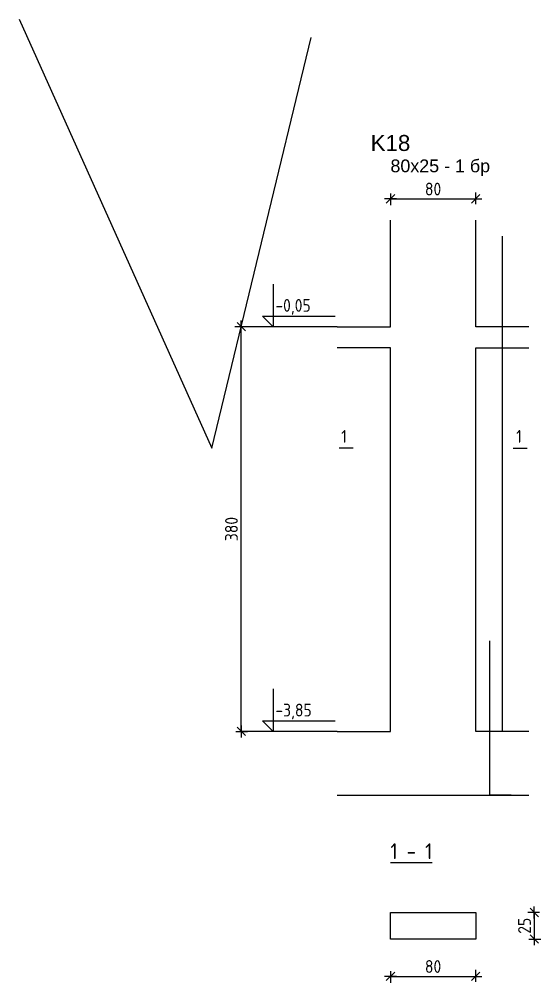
# Model space of a CAD drawing. Header units: millimetres. Extents: x 879 to 91735, y -13728 to 454.
# Drawn here: x 24880 to 25369, y -5889 to -4984 of the extents above; entities that cross this region are included whole.
import ezdxf
from ezdxf.enums import TextEntityAlignment as Align

# ---------------------------------------------------------------- set-up
doc = ezdxf.new("R2010")
doc.units = ezdxf.units.MM
doc.layers.add('1K_koti_razrezi', color=3, linetype='Continuous', lineweight=25)
doc.layers.add('1K_text-koloni', color=3, linetype='Continuous', lineweight=35)
for name, color, linetype in [('1K_SHA', 134, 'Continuous'), ('k_arm', 40, 'Continuous'), ('k_nadpisi', 8, 'Continuous'), ('KTX', 1, 'Continuous'), ('KTXTXT', 4, 'Continuous')]:
    doc.layers.add(name, color=color, linetype=linetype)
doc.styles.add('DIM', font='romans.shx', dxfattribs={"width": 0.85})
doc.styles.add('Z1', font='ARIAL.TTF')
doc.dimstyles.new('RAZR1', dxfattribs={"dimtxt": 12, "dimasz": 1, "dimexe": 0.3, "dimexo": 0, "dimgap": 0, "dimtad": 0, "dimrnd": 0.1, "dimzin": 14, "dimdsep": 46, "dimtxsty": 'DIM', "dimblk": 'DIM2', "dimcen": 0.09, "dimse1": 1, "dimse2": 1, "dimclrd": 256, "dimclre": 256, "dimclrt": 41, "dimadec": 8, "dimazin": 0, "dimtfac": 2.307692, "dimtix": 1, "dimtmove": 2, "dimatfit": 3, "dimldrblk": 'DIM2', "dimfxl": 0, "dimtvp": 0.769231, "dimtolj": 1, "dimtzin": 14, "dimarcsym": 0})

# ---------------------------------------------------------------- blocks, each defined once
blk = doc.blocks.new('DIM2')
for p, q in [((-5.66, 0), (5.66, 0)), ((4, 4), (-4, -4)), ((0, -5), (0, 6))]:
    blk.add_line(p, q)
blk = doc.blocks.new('*D431')
at = {"layer": '1K_koti_razrezi', "lineweight": -2}
blk.add_line((25228.91, -5882.61), (25306.91, -5882.61), dxfattribs=at)
at = {"layer": 'Defpoints', "color": 0}
for p in [(25227.91, -5847.61), (25307.91, -5847.61), (25307.91, -5882.61)]:
    blk.add_point(p, dxfattribs=at)
at = {"layer": '1K_koti_razrezi', "lineweight": -2, "rotation": 180}
blk.add_blockref('DIM2', (25227.91, -5882.61), dxfattribs=at)
at = {"layer": '1K_koti_razrezi', "lineweight": -2}
blk.add_blockref('DIM2', (25307.91, -5882.61), dxfattribs=at)
at = {"layer": '1K_koti_razrezi', "color": 41, "insert": (25267.91, -5873.38), "char_height": 12, "attachment_point": 5, "style": 'DIM'}
blk.add_mtext('\\A1;80', dxfattribs=at)
blk = doc.blocks.new('*D432')
at = {"layer": '1K_koti_razrezi', "lineweight": -2}
blk.add_line((25362.91, -5823.61), (25362.91, -5846.61), dxfattribs=at)
at = {"layer": 'Defpoints', "color": 0}
for p in [(25307.91, -5822.61), (25307.91, -5847.61), (25362.91, -5847.61)]:
    blk.add_point(p, dxfattribs=at)
at = {"layer": '1K_koti_razrezi', "lineweight": -2}
for p, rotation in [((25362.91, -5822.61), 90), ((25362.91, -5847.61), 270)]:
    blk.add_blockref('DIM2', p, dxfattribs=dict(at, rotation=rotation))
at = {"layer": '1K_koti_razrezi', "color": 41, "insert": (25353.68, -5835.11), "char_height": 12, "attachment_point": 5, "rotation": 90, "style": 'DIM'}
blk.add_mtext('\\A1;25', dxfattribs=at)
blk = doc.blocks.new('*D433')
at = {"layer": '1K_koti_razrezi', "lineweight": -2}
blk.add_line((25228.91, -5152.61), (25306.91, -5152.61), dxfattribs=at)
at = {"layer": 'Defpoints', "color": 0}
for p in [(25307.91, -5152.61), (25227.91, -5272.61), (25307.91, -5272.61)]:
    blk.add_point(p, dxfattribs=at)
at = {"layer": '1K_koti_razrezi', "lineweight": -2}
blk.add_blockref('DIM2', (25307.91, -5152.61), dxfattribs=at)
at = {"layer": '1K_koti_razrezi', "lineweight": -2, "rotation": 180}
blk.add_blockref('DIM2', (25227.91, -5152.61), dxfattribs=at)
at = {"layer": '1K_koti_razrezi', "color": 41, "insert": (25267.91, -5143.38), "char_height": 12, "attachment_point": 5, "style": 'DIM'}
blk.add_mtext('\\A1;80', dxfattribs=at)
blk = doc.blocks.new('*D434')
at = {"layer": '1K_koti_razrezi', "lineweight": -2}
blk.add_line((25087.91, -5651.61), (25087.91, -5273.61), dxfattribs=at)
at = {"layer": 'Defpoints', "color": 0}
for p in [(25087.91, -5272.61), (25177.91, -5272.61), (25177.91, -5652.61)]:
    blk.add_point(p, dxfattribs=at)
at = {"layer": '1K_koti_razrezi', "lineweight": -2}
for p, rotation in [((25087.91, -5272.61), 90), ((25087.91, -5652.61), 270)]:
    blk.add_blockref('DIM2', p, dxfattribs=dict(at, rotation=rotation))
at = {"layer": '1K_koti_razrezi', "color": 41, "insert": (25078.68, -5462.61), "char_height": 12, "attachment_point": 5, "rotation": 90, "style": 'DIM'}
blk.add_mtext('\\A1;380', dxfattribs=at)

msp = doc.modelspace()

# ---------------------------------------------------------------- linework, layer by layer
at = {"layer": '1K_koti_razrezi'}
for p, q in [((25177.915, -5272.606), (25087.915, -5272.606)), ((25177.915, -5652.606), (25087.915, -5652.606))]:
    msp.add_line(p, q, dxfattribs=at)
at = {"layer": '1K_SHA'}
msp.add_line((25177.915, -5712.606), (25357.915, -5712.606), dxfattribs=at)
for points in [[(25177.915, -5272.606), (25227.915, -5272.606), (25227.915, -5172.606)], [(25357.915, -5272.606), (25307.915, -5272.606), (25307.915, -5172.606)], [(25177.915, -5652.606), (25227.915, -5652.606), (25227.915, -5292.606), (25177.915, -5292.606)], [(25357.915, -5652.606), (25307.915, -5652.606), (25307.915, -5292.606), (25357.915, -5292.606)], [(25227.915, -5822.606), (25307.915, -5822.606), (25307.915, -5847.606), (25227.915, -5847.606), (25227.915, -5822.606)]]:
    msp.add_lwpolyline(points, dxfattribs=at)
at = {"layer": 'k_arm'}
for points in [[(25332.915, -5652.606), (25332.915, -5272.606), (25332.915, -5187.606)], [(25341.277, -5712.606), (25321.277, -5712.606), (25321.277, -5652.606), (25321.277, -5567.606)]]:
    msp.add_lwpolyline(points, dxfattribs=at)
at = {"layer": 'k_nadpisi'}
msp.add_lwpolyline([(24879.606, -4983.953), (25060.424, -5386.606), (25153.522, -5001.198)], dxfattribs=at)
at = {"layer": 'KTX'}
for p, q in [((25192.915, -5386.606), (25179.715, -5386.606)), ((25342.915, -5386.606), (25356.115, -5386.606))]:
    msp.add_line(p, q, dxfattribs=at)
for points in [[(25117.915, -5232.606), (25117.915, -5272.606), (25107.915, -5262.606), (25175.915, -5262.606)], [(25117.915, -5612.606), (25117.915, -5652.606), (25107.915, -5642.606), (25175.915, -5642.606)]]:
    msp.add_lwpolyline(points, dxfattribs=at)

# ---------------------------------------------------------------- texts
at = {"layer": '1K_text-koloni', "style": 'Z1'}
msp.add_text('K18', height=15, dxfattribs=at).set_placement((25227.915, -5092.606), align=Align.TOP_CENTER)
msp.add_text('80x25 - 1 бр', height=12, dxfattribs=at).set_placement((25227.915, -5127.606))
at = {"layer": 'KTXTXT', "style": 'DIM', "width": 0.85}
for s, height, p in [('-0,05', 12, (25119.915, -5258.606)), ('1', 12, (25181.715, -5381.606)), ('1', 12, (25345.858, -5381.606)), ('-3,85', 12, (25119.915, -5638.606)), ('%%U1 - 1', 15, (25227.915, -5772.606))]:
    msp.add_text(s, height=height, dxfattribs=at).set_placement(p)

# ---------------------------------------------------------------- dimensions: what is measured, and where the dimension line sits
at = {"layer": '1K_koti_razrezi'}
for base, p1, p2, picture, middle in [((25307.915, -5152.606), (25227.915, -5272.606), (25307.915, -5272.606), '*D433', (25267.915, -5143.375)), ((25307.915, -5882.606), (25227.915, -5847.606), (25307.915, -5847.606), '*D431', (25267.915, -5873.375))]:
    dim = msp.add_linear_dim(base=base, p1=p1, p2=p2, dimstyle='RAZR1', dxfattribs=at)
    dim.commit()
    dim.dimension.update_dxf_attribs({"geometry": picture, "text_midpoint": middle})
for base, p1, p2, picture, middle in [((25087.915, -5272.606), (25177.915, -5652.606), (25177.915, -5272.606), '*D434', (25078.684, -5462.606)), ((25362.915, -5847.606), (25307.915, -5822.606), (25307.915, -5847.606), '*D432', (25353.684, -5835.106))]:
    dim = msp.add_linear_dim(base=base, p1=p1, p2=p2, angle=90, dimstyle='RAZR1', dxfattribs=at)
    dim.commit()
    dim.dimension.update_dxf_attribs({"geometry": picture, "text_midpoint": middle})

doc.saveas('drawing.dxf')
